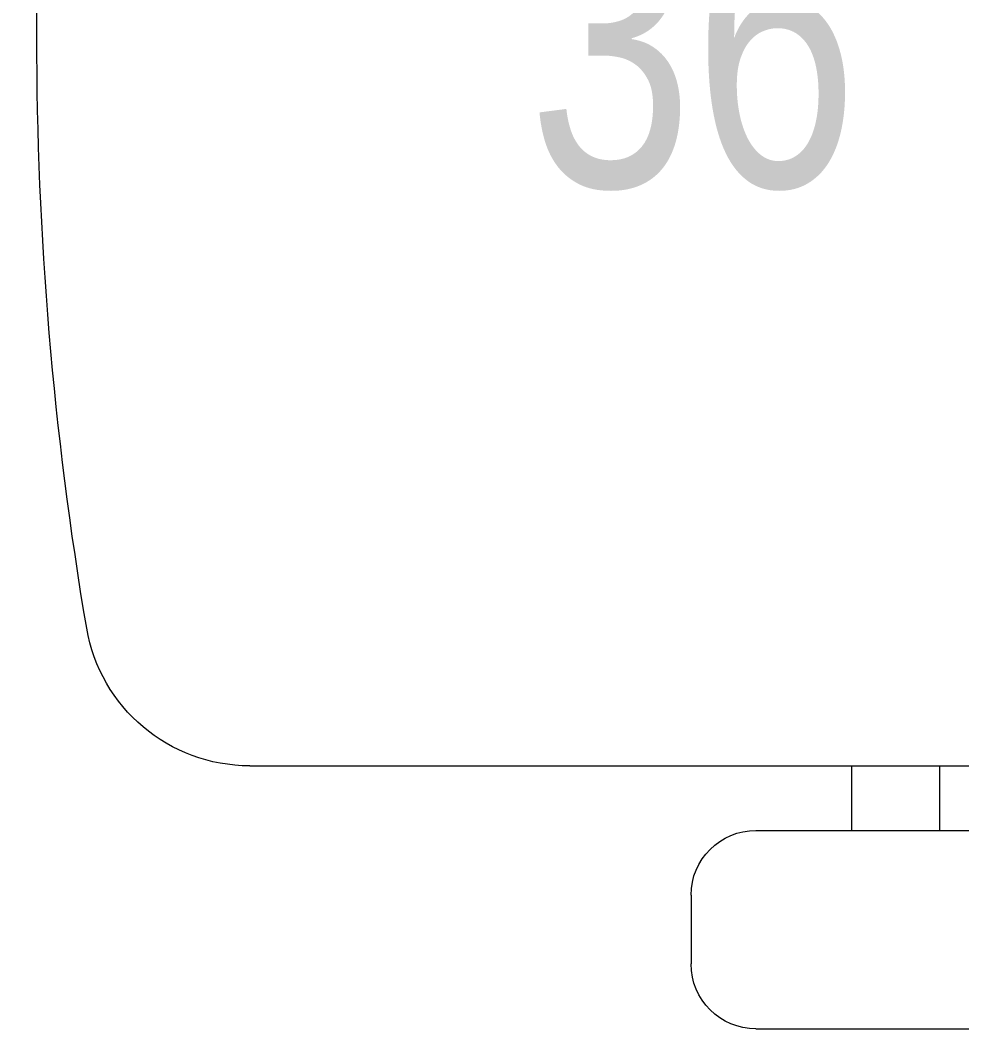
# Model space of a CAD drawing. Extents: x -178977 to 231842, y -29287 to 19916.
# Drawn here: x 37765.6 to 38050.3, y -11607.6 to -11302.6 of the extents above; entities that cross this region are included whole.
import ezdxf

# ---------------------------------------------------------------- set-up
doc = ezdxf.new("R2010")
doc.units = 0
doc.header["$LTSCALE"] = 0.25
doc.linetypes.add('DASHDOT', pattern=[25.4, 12.7, -6.35, 0, -6.35])
for name, color, linetype, lineweight in [('01-First Floor-FUR$0$72_EGR_EQP_TAG', 142, 'Continuous', 5), ('01-First Floor-FUR$0$LOADING', 253, 'Continuous', 5), ('01-First Floor-FUR$0$NEW Wall', 166, 'Continuous', 5), ('E-LITE-CLNG-CNDT', 6, 'DASHDOT', 35)]:
    doc.layers.add(name, color=color, linetype=linetype, lineweight=lineweight)
doc.styles.add('01-First Floor-FUR$0$X3G_ENTITY_257CFD', font='swisscl.ttf', dxfattribs={"height": 200})

# ---------------------------------------------------------------- blocks, each defined once
blk = doc.blocks.new('*X285')
at = {"color": 0}
for p, q in [((5, 3), (5, 3)), ((5, 3), (5, 3)), ((5, 3), (5, 3)), ((5, 3), (5, 3)), ((5, 3), (5, 3)), ((5, 3), (5, 3)), ((5, 3), (5, 3)), ((5, 3), (5, 3)), ((5, 3), (5, 3)), ((5, 3), (5, 3)), ((5, 3), (5, 3)), ((5, 3), (5, 3)), ((5, 3), (5, 3)), ((5, 3), (5, 3)), ((5, 3), (5, 3)), ((5, 3), (5, 3)), ((5, 3), (5, 3)), ((5, 3), (5, 3)), ((5, 3), (5, 3)), ((5, 3), (5, 3)), ((5, 3), (5, 3)), ((5, 3), (5, 3)), ((5, 3), (5, 3)), ((5, 3), (5, 3)), ((5, 3), (5, 3)), ((5, 3), (5, 3)), ((5, 3), (5, 3)), ((5, 3), (5, 3)), ((5, 3), (5, 3)), ((5, 3), (5, 3)), ((5, 3), (5, 3)), ((5, 3), (5, 3)), ((5, 3), (5, 3)), ((5, 3), (5, 3)), ((5, 3), (5, 3)), ((5, 3), (5, 3)), ((5, 3), (5, 3)), ((5, 3), (5, 3)), ((5, 3), (5, 3)), ((5, 3), (5, 3)), ((5, 3), (5, 3)), ((5, 3), (5, 3)), ((5, 3), (5, 3)), ((5, 3), (5, 3)), ((5, 3), (5, 3)), ((5, 3), (5, 3)), ((5, 3), (5, 3)), ((5, 3), (5, 3)), ((5, 3), (5, 3)), ((5, 3), (5, 3)), ((5, 3), (5, 3)), ((5, 3), (5, 3)), ((5, 3), (5, 3)), ((5, 3), (5, 3)), ((5, 3), (5, 3)), ((5, 3), (5, 3)), ((5, 3), (5, 3)), ((5, 3), (5, 3)), ((5, 3), (5, 3)), ((5, 3), (5, 3)), ((5, 3), (5, 3)), ((5, 3), (5, 3)), ((5, 3), (5, 3)), ((5, 3), (5, 3)), ((5, 3), (5, 3)), ((5, 3), (5, 3)), ((6, 3), (5, 3)), ((5, 3), (5, 3)), ((6, 3), (5, 3)), ((5, 3), (5, 3)), ((6, 3), (5, 3)), ((5, 3), (5, 3)), ((6, 3), (5, 3)), ((5, 3), (5, 3)), ((5, 3), (5, 3)), ((5, 3), (5, 3)), ((5, 3), (5, 3)), ((5, 3), (5, 3)), ((5, 3), (5, 3)), ((5, 3), (5, 3)), ((5, 3), (5, 3)), ((5, 3), (5, 3)), ((5, 3), (5, 3)), ((5, 3), (5, 3)), ((5, 3), (5, 3)), ((5, 3), (5, 3)), ((5, 3), (5, 3)), ((5, 3), (5, 3)), ((5, 3), (5, 3)), ((5, 3), (5, 3)), ((5, 3), (5, 3)), ((5, 3), (5, 3)), ((5, 3), (5, 3)), ((5, 3), (5, 3)), ((5, 3), (5, 3)), ((5, 3), (5, 3)), ((6, 3), (6, 3)), ((6, 3), (6, 3)), ((6, 3), (6, 3)), ((6, 3), (6, 3)), ((6, 3), (6, 3)), ((6, 3), (6, 3)), ((6, 3), (6, 3)), ((6, 3), (6, 3)), ((6, 3), (6, 3)), ((6, 3), (6, 3)), ((6, 3), (6, 3)), ((6, 3), (6, 3)), ((6, 3), (6, 3)), ((6, 3), (6, 3)), ((6, 3), (6, 3)), ((6, 3), (6, 3)), ((6, 3), (6, 3)), ((6, 3), (6, 3)), ((6, 3), (6, 3)), ((6, 3), (6, 3)), ((6, 3), (6, 3)), ((6, 3), (6, 3)), ((6, 3), (6, 3)), ((6, 3), (6, 3)), ((6, 3), (6, 3)), ((6, 3), (6, 3)), ((6, 3), (6, 3)), ((6, 3), (6, 3)), ((6, 3), (6, 3)), ((6, 3), (6, 3)), ((6, 3), (6, 3)), ((6, 3), (6, 3)), ((6, 3), (6, 3)), ((6, 3), (6, 3)), ((6, 3), (6, 3)), ((6, 3), (6, 3)), ((6, 3), (6, 3)), ((6, 3), (6, 3)), ((6, 3), (6, 3)), ((6, 3), (6, 3)), ((6, 3), (6, 3)), ((6, 3), (6, 3)), ((6, 3), (6, 3)), ((6, 3), (6, 3)), ((6, 3), (6, 3)), ((6, 3), (6, 3)), ((6, 3), (6, 3)), ((6, 3), (6, 3)), ((6, 3), (6, 3)), ((6, 3), (6, 3)), ((6, 3), (6, 3)), ((6, 3), (6, 3)), ((6, 3), (6, 3)), ((6, 3), (6, 3)), ((6, 3), (6, 3)), ((6, 3), (6, 3)), ((6, 3), (6, 3)), ((6, 3), (6, 3)), ((6, 3), (6, 3)), ((6, 3), (6, 3)), ((6, 3), (6, 3)), ((6, 3), (6, 3)), ((6, 3), (6, 3)), ((6, 3), (6, 3)), ((6, 3), (6, 3)), ((6, 3), (6, 3)), ((6, 3), (6, 3)), ((6, 3), (6, 3)), ((6, 3), (6, 3)), ((6, 3), (6, 3)), ((6, 3), (6, 3)), ((6, 3), (6, 3)), ((6, 3), (6, 3)), ((6, 3), (6, 3)), ((6, 3), (6, 3)), ((6, 3), (6, 3)), ((6, 3), (6, 3)), ((6, 3), (6, 3)), ((6, 3), (6, 3)), ((6, 3), (6, 3)), ((6, 3), (6, 3)), ((6, 3), (6, 3)), ((6, 3), (6, 3)), ((6, 3), (6, 3)), ((6, 3), (6, 3)), ((6, 3), (6, 3)), ((6, 3), (6, 3)), ((6, 3), (6, 3)), ((6, 3), (6, 3)), ((6, 3), (6, 3)), ((6, 3), (6, 3)), ((6, 3), (6, 3)), ((6, 3), (6, 3)), ((6, 3), (6, 3)), ((6, 3), (6, 3)), ((6, 3), (6, 3)), ((6, 3), (6, 3)), ((6, 3), (6, 3)), ((6, 3), (6, 3)), ((6, 3), (6, 3)), ((6, 3), (6, 3)), ((6, 3), (6, 3)), ((6, 3), (6, 3)), ((6, 3), (6, 3)), ((6, 3), (6, 3)), ((6, 3), (6, 3)), ((6, 3), (6, 3)), ((6, 3), (6, 3)), ((6, 3), (6, 3)), ((6, 3), (6, 3)), ((6, 3), (6, 3)), ((6, 3), (6, 3)), ((6, 3), (6, 3)), ((6, 3), (6, 3)), ((6, 3), (6, 3)), ((6, 3), (6, 3)), ((6, 3), (6, 3)), ((6, 3), (6, 3)), ((6, 3), (6, 3)), ((6, 3), (6, 3)), ((6, 3), (6, 3)), ((6, 3), (6, 3)), ((6, 3), (6, 3)), ((6, 3), (6, 3)), ((6, 3), (6, 3)), ((6, 3), (6, 3)), ((6, 3), (6, 3)), ((6, 3), (6, 3)), ((6, 3), (6, 3)), ((6, 3), (6, 3)), ((6, 3), (6, 3)), ((6, 3), (6, 3)), ((6, 3), (6, 3)), ((6, 3), (6, 3)), ((6, 3), (6, 3)), ((6, 3), (6, 3)), ((6, 3), (6, 3)), ((6, 3), (6, 3)), ((6, 3), (6, 3)), ((6, 3), (6, 3)), ((6, 3), (6, 3)), ((6, 3), (6, 3)), ((6, 3), (6, 3)), ((6, 3), (6, 3)), ((6, 3), (6, 3)), ((6, 3), (6, 3)), ((6, 3), (6, 3)), ((6, 3), (6, 3)), ((6, 3), (6, 3)), ((6, 3), (6, 3)), ((6, 3), (6, 3)), ((6, 3), (6, 3)), ((6, 3), (6, 3)), ((6, 3), (6, 3)), ((6, 3), (6, 3)), ((6, 3), (6, 3)), ((6, 3), (6, 3)), ((6, 3), (6, 3)), ((6, 3), (6, 3)), ((6, 3), (6, 3)), ((6, 3), (6, 3)), ((6, 3), (6, 3)), ((6, 3), (6, 3)), ((6, 3), (6, 3)), ((6, 3), (6, 3)), ((6, 3), (6, 3)), ((6, 3), (6, 3)), ((6, 3), (6, 3)), ((6, 3), (6, 3)), ((6, 3), (6, 3)), ((6, 3), (6, 3)), ((6, 3), (6, 3)), ((6, 3), (6, 3)), ((6, 3), (6, 3)), ((6, 3), (6, 3)), ((6, 3), (6, 3)), ((6, 3), (6, 3)), ((6, 3), (6, 3)), ((6, 3), (6, 3)), ((6, 3), (6, 3)), ((6, 3), (6, 3)), ((6, 3), (6, 3)), ((6, 3), (6, 3)), ((6, 3), (6, 3)), ((6, 3), (6, 3)), ((6, 3), (6, 3)), ((6, 3), (6, 3)), ((6, 3), (6, 3)), ((6, 3), (6, 3)), ((6, 3), (6, 3)), ((6, 3), (6, 3)), ((6, 3), (6, 3)), ((6, 3), (6, 3)), ((6, 3), (6, 3)), ((6, 3), (6, 3)), ((6, 3), (6, 3)), ((6, 3), (6, 3)), ((6, 3), (6, 3)), ((6, 3), (6, 3)), ((6, 3), (6, 3)), ((6, 3), (6, 3)), ((6, 3), (6, 3)), ((6, 3), (6, 3)), ((6, 3), (6, 3)), ((6, 3), (5, 3)), ((6, 3), (5, 3)), ((6, 3), (5, 3)), ((6, 3), (5, 3)), ((6, 3), (5, 3)), ((6, 3), (6, 3)), ((6, 3), (6, 3)), ((6, 3), (6, 3)), ((6, 3), (6, 3)), ((6, 3), (6, 3)), ((6, 3), (6, 3)), ((6, 3), (6, 3)), ((6, 3), (6, 3)), ((6, 3), (6, 3)), ((6, 3), (6, 3)), ((6, 3), (6, 3)), ((6, 3), (6, 3)), ((6, 3), (6, 3)), ((6, 3), (6, 3)), ((6, 3), (6, 3)), ((6, 3), (6, 3)), ((6, 3), (6, 3)), ((6, 3), (6, 3)), ((6, 3), (6, 3)), ((6, 3), (6, 3)), ((6, 3), (6, 3)), ((6, 3), (6, 3)), ((6, 3), (6, 3)), ((6, 3), (6, 3)), ((6, 3), (6, 3)), ((6, 3), (6, 3)), ((6, 3), (6, 3)), ((6, 3), (6, 3)), ((6, 3), (6, 3)), ((6, 3), (6, 3)), ((6, 3), (6, 3)), ((6, 3), (6, 3)), ((6, 3), (6, 3)), ((6, 3), (6, 3)), ((6, 3), (6, 3)), ((6, 3), (6, 3)), ((6, 3), (6, 3)), ((6, 3), (6, 3)), ((6, 3), (6, 3)), ((6, 3), (6, 3)), ((6, 3), (6, 3)), ((6, 3), (6, 3)), ((6, 3), (6, 3)), ((6, 3), (6, 3)), ((6, 3), (6, 3)), ((6, 3), (6, 3)), ((6, 3), (6, 3)), ((6, 3), (6, 3)), ((6, 3), (6, 3)), ((6, 3), (6, 3)), ((6, 3), (6, 3)), ((6, 3), (6, 3)), ((6, 3), (6, 3)), ((6, 3), (6, 3)), ((6, 3), (6, 3)), ((6, 3), (6, 3)), ((6, 3), (6, 3)), ((6, 3), (6, 3)), ((6, 3), (6, 3)), ((6, 3), (6, 3)), ((6, 3), (6, 3)), ((6, 3), (6, 3)), ((6, 3), (6, 3)), ((6, 3), (6, 3)), ((6, 3), (6, 3)), ((6, 3), (6, 3)), ((6, 3), (6, 3)), ((6, 3), (6, 3)), ((6, 3), (6, 3)), ((6, 3), (6, 3)), ((6, 3), (6, 3)), ((6, 3), (6, 3)), ((6, 3), (6, 3)), ((6, 3), (6, 3)), ((6, 3), (6, 3)), ((6, 3), (6, 3)), ((6, 3), (6, 3)), ((6, 3), (6, 3)), ((6, 3), (6, 3)), ((6, 3), (6, 3)), ((6, 3), (6, 3)), ((6, 3), (6, 3)), ((6, 3), (6, 3)), ((6, 3), (6, 3)), ((6, 3), (6, 3)), ((6, 3), (6, 3)), ((6, 3), (6, 3)), ((6, 3), (6, 3)), ((6, 3), (6, 3)), ((6, 3), (6, 3)), ((6, 3), (6, 3)), ((6, 3), (6, 3)), ((6, 3), (6, 3)), ((6, 3), (6, 3)), ((6, 3), (6, 3)), ((6, 3), (6, 3)), ((6, 3), (6, 3)), ((6, 3), (6, 3)), ((6, 3), (6, 3)), ((6, 3), (6, 3)), ((6, 3), (6, 3)), ((6, 3), (6, 3)), ((6, 3), (6, 3)), ((6, 3), (6, 3)), ((6, 3), (6, 3)), ((6, 3), (6, 3)), ((6, 3), (6, 3)), ((6, 3), (6, 3)), ((6, 3), (6, 3)), ((6, 3), (6, 3)), ((6, 3), (6, 3)), ((6, 3), (6, 3)), ((6, 3), (6, 3)), ((6, 3), (6, 3)), ((6, 3), (6, 3)), ((6, 3), (6, 3)), ((6, 3), (6, 3)), ((6, 3), (6, 3)), ((6, 3), (6, 3)), ((6, 3), (6, 3)), ((6, 3), (6, 3)), ((6, 3), (6, 3)), ((6, 3), (6, 3)), ((6, 3), (6, 3)), ((6, 3), (6, 3)), ((6, 3), (6, 3)), ((6, 3), (6, 3)), ((6, 3), (6, 3)), ((6, 3), (6, 3)), ((6, 3), (6, 3)), ((6, 3), (6, 3)), ((6, 3), (6, 3)), ((6, 3), (6, 3)), ((6, 3), (6, 3)), ((6, 3), (6, 3)), ((6, 3), (6, 3)), ((6, 3), (6, 3)), ((6, 3), (6, 3)), ((6, 3), (6, 3)), ((6, 3), (6, 3)), ((6, 3), (6, 3)), ((6, 3), (6, 3)), ((6, 3), (6, 3)), ((6, 3), (6, 3)), ((6, 3), (6, 3)), ((6, 3), (6, 3)), ((6, 3), (6, 3)), ((6, 3), (6, 3)), ((6, 3), (6, 3)), ((6, 3), (6, 3)), ((6, 3), (6, 3)), ((6, 3), (6, 3)), ((6, 3), (6, 3)), ((6, 3), (6, 3)), ((6, 3), (6, 3)), ((6, 3), (6, 3)), ((6, 3), (6, 3)), ((6, 3), (6, 3)), ((6, 3), (6, 3)), ((6, 3), (6, 3)), ((6, 3), (6, 3)), ((6, 3), (6, 3)), ((6, 3), (6, 3)), ((6, 3), (6, 3)), ((6, 3), (6, 3)), ((6, 3), (6, 3)), ((6, 3), (6, 3)), ((6, 3), (6, 3)), ((6, 3), (6, 3)), ((6, 3), (6, 3)), ((6, 3), (6, 3)), ((6, 3), (6, 3)), ((6, 3), (6, 3)), ((6, 3), (6, 3)), ((6, 3), (6, 3)), ((6, 3), (6, 3)), ((6, 3), (6, 3)), ((6, 3), (6, 3)), ((6, 3), (6, 3)), ((6, 3), (6, 3)), ((6, 3), (6, 3)), ((6, 3), (6, 3)), ((6, 3), (6, 3)), ((6, 3), (6, 3)), ((6, 3), (6, 3)), ((6, 3), (6, 3)), ((6, 3), (6, 3)), ((6, 3), (6, 3)), ((6, 3), (6, 3)), ((6, 3), (6, 3)), ((6, 3), (6, 3)), ((6, 3), (6, 3)), ((6, 3), (6, 3)), ((6, 3), (6, 3)), ((6, 3), (6, 3)), ((6, 3), (6, 3)), ((6, 3), (6, 3)), ((6, 3), (6, 3)), ((6, 3), (6, 3)), ((6, 3), (6, 3)), ((6, 3), (6, 3)), ((6, 3), (6, 3)), ((6, 3), (6, 3)), ((6, 3), (6, 3)), ((6, 3), (6, 3)), ((6, 3), (6, 3)), ((6, 3), (6, 3)), ((6, 3), (6, 3)), ((6, 3), (6, 3)), ((6, 3), (6, 3)), ((6, 3), (6, 3)), ((6, 3), (6, 3)), ((6, 3), (6, 3)), ((6, 3), (6, 3)), ((6, 3), (6, 3)), ((6, 3), (6, 3)), ((6, 3), (6, 3)), ((6, 3), (6, 3)), ((6, 3), (6, 3)), ((6, 3), (6, 3)), ((6, 3), (6, 3)), ((6, 3), (6, 3)), ((6, 3), (6, 3)), ((6, 3), (6, 3)), ((6, 3), (6, 3)), ((6, 3), (6, 3)), ((6, 3), (6, 3)), ((6, 3), (6, 3)), ((6, 3), (6, 3)), ((6, 3), (6, 3)), ((6, 3), (6, 3)), ((6, 3), (6, 3)), ((6, 3), (6, 3)), ((6, 3), (6, 3)), ((6, 3), (6, 3)), ((6, 3), (6, 3)), ((6, 3), (6, 3)), ((6, 3), (6, 3)), ((6, 3), (6, 3)), ((6, 3), (6, 3)), ((6, 3), (6, 3)), ((6, 3), (6, 3)), ((6, 3), (6, 3)), ((6, 3), (6, 3)), ((6, 3), (6, 3)), ((6, 3), (6, 3)), ((6, 3), (6, 3)), ((6, 3), (6, 3)), ((6, 3), (6, 3)), ((6, 3), (6, 3)), ((6, 3), (6, 3)), ((6, 3), (6, 3)), ((6, 3), (6, 3)), ((6, 3), (6, 3)), ((6, 3), (6, 3)), ((6, 3), (6, 3)), ((6, 3), (6, 3)), ((6, 3), (6, 3)), ((6, 3), (6, 3)), ((6, 3), (6, 3)), ((6, 3), (6, 3)), ((6, 3), (6, 3)), ((6, 3), (6, 3)), ((6, 3), (6, 3)), ((6, 3), (6, 3)), ((6, 3), (6, 3)), ((6, 3), (6, 3)), ((6, 3), (6, 3)), ((6, 3), (6, 3)), ((6, 3), (6, 3)), ((6, 3), (6, 3)), ((6, 3), (6, 3)), ((6, 3), (6, 3)), ((6, 3), (6, 3)), ((6, 3), (6, 3)), ((6, 3), (6, 3)), ((6, 3), (6, 3)), ((6, 3), (6, 3)), ((6, 3), (6, 3)), ((6, 3), (6, 3)), ((6, 3), (6, 3)), ((6, 3), (6, 3)), ((6, 3), (6, 3)), ((6, 3), (6, 3)), ((6, 3), (6, 3)), ((6, 3), (6, 3)), ((6, 3), (6, 3)), ((6, 3), (6, 3)), ((6, 3), (6, 3)), ((6, 3), (6, 3)), ((6, 3), (6, 3)), ((6, 3), (6, 3)), ((6, 3), (6, 3)), ((6, 3), (6, 3)), ((6, 3), (6, 3)), ((6, 3), (6, 3)), ((6, 3), (6, 3)), ((6, 3), (6, 3)), ((6, 3), (6, 3)), ((6, 3), (6, 3)), ((6, 3), (6, 3)), ((6, 3), (6, 3)), ((6, 3), (6, 3)), ((6, 3), (6, 3)), ((6, 3), (6, 3)), ((6, 3), (6, 3)), ((6, 3), (6, 3)), ((6, 3), (6, 3)), ((6, 3), (6, 3)), ((6, 3), (6, 3)), ((6, 3), (6, 3)), ((6, 3), (6, 3)), ((6, 3), (6, 3)), ((6, 3), (6, 3)), ((6, 3), (6, 3)), ((6, 3), (6, 3)), ((6, 3), (6, 3))]:
    blk.add_line(p, q, dxfattribs=at)
blk = doc.blocks.new('*X286')
at = {"color": 0}
for p, q in [((13, 1), (13, 1)), ((13, 1), (13, 1)), ((13, 1), (13, 1)), ((13, 1), (13, 1)), ((13, 1), (13, 1)), ((13, 1), (13, 1)), ((13, 1), (13, 1)), ((13, 1), (13, 1)), ((13, 1), (13, 1)), ((13, 1), (13, 1)), ((13, 1), (13, 1)), ((13, 1), (13, 1)), ((13, 1), (13, 1)), ((13, 1), (13, 1)), ((13, 1), (13, 1)), ((13, 1), (14, 1)), ((13, 1), (14, 1)), ((13, 1), (14, 1)), ((13, 1), (13, 1)), ((13, 1), (13, 1)), ((13, 1), (13, 1)), ((13, 1), (13, 1)), ((13, 1), (13, 1)), ((13, 1), (13, 1)), ((13, 1), (13, 1)), ((13, 1), (13, 1)), ((13, 1), (13, 1)), ((13, 1), (13, 1)), ((13, 1), (13, 1)), ((13, 1), (13, 1)), ((13, 1), (13, 1)), ((13, 1), (13, 1)), ((13, 1), (13, 1)), ((13, 1), (13, 1)), ((13, 1), (13, 1)), ((13, 1), (13, 1)), ((13, 1), (13, 1)), ((13, 1), (13, 1)), ((13, 1), (13, 1)), ((13, 1), (13, 1)), ((13, 1), (13, 1)), ((13, 1), (13, 1)), ((13, 1), (13, 1)), ((13, 1), (13, 1)), ((13, 1), (13, 1)), ((13, 1), (13, 1)), ((13, 1), (13, 1)), ((13, 1), (13, 1)), ((13, 1), (13, 1)), ((13, 1), (13, 1)), ((13, 1), (13, 1)), ((13, 1), (13, 1)), ((13, 1), (13, 1)), ((13, 1), (13, 1)), ((13, 1), (13, 1)), ((13, 1), (13, 1)), ((13, 1), (13, 1)), ((13, 1), (13, 1)), ((13, 1), (13, 1)), ((13, 1), (13, 1)), ((13, 1), (13, 1)), ((13, 1), (13, 1)), ((13, 1), (13, 1)), ((13, 1), (13, 1)), ((13, 1), (13, 1)), ((13, 1), (13, 1)), ((13, 1), (13, 1)), ((13, 1), (13, 1)), ((13, 1), (13, 1)), ((13, 1), (13, 1)), ((13, 1), (13, 1)), ((13, 1), (13, 1)), ((13, 1), (13, 1)), ((13, 1), (13, 1)), ((13, 1), (13, 1)), ((13, 1), (13, 1)), ((13, 1), (13, 1)), ((13, 1), (13, 1)), ((13, 1), (13, 1)), ((13, 1), (13, 1)), ((13, 1), (13, 1)), ((13, 1), (13, 1)), ((13, 1), (13, 1)), ((13, 1), (13, 1)), ((13, 1), (13, 1)), ((13, 1), (13, 1)), ((13, 1), (13, 1)), ((13, 1), (13, 1)), ((13, 1), (13, 1)), ((13, 1), (13, 1)), ((13, 1), (13, 1)), ((13, 1), (13, 1)), ((13, 1), (13, 1)), ((13, 1), (13, 1)), ((13, 1), (13, 1)), ((13, 1), (13, 1)), ((13, 1), (13, 1)), ((13, 1), (13, 1)), ((13, 1), (13, 1)), ((13, 1), (13, 1)), ((13, 1), (13, 1)), ((13, 1), (13, 1)), ((13, 1), (13, 1)), ((13, 1), (13, 1)), ((13, 1), (13, 1)), ((13, 1), (13, 1)), ((13, 1), (13, 1)), ((13, 1), (13, 1)), ((13, 1), (13, 1)), ((13, 1), (13, 1)), ((13, 1), (13, 1)), ((13, 1), (13, 1)), ((13, 1), (13, 1)), ((13, 1), (13, 1)), ((13, 1), (13, 1)), ((13, 1), (13, 1)), ((13, 1), (13, 1)), ((13, 1), (13, 1)), ((13, 1), (13, 1)), ((13, 1), (13, 1)), ((13, 1), (13, 1)), ((13, 1), (13, 1)), ((13, 1), (13, 1)), ((13, 1), (14, 1)), ((13, 0), (13, 0)), ((13, 0), (13, 0)), ((13, 0), (13, 0)), ((13, 0), (13, 0)), ((13, 0), (13, 0)), ((13, 0), (13, 0)), ((13, 0), (13, 0)), ((13, 0), (13, 0)), ((13, 0), (13, 0)), ((13, 0), (13, 0)), ((13, 0), (13, 0)), ((13, 0), (13, 0)), ((13, 0), (13, 0)), ((13, 0), (13, 0)), ((13, 0), (13, 0)), ((13, 0), (13, 0)), ((13, 0), (13, 0)), ((13, 0), (13, 0)), ((13, 0), (13, 0)), ((13, 0), (13, 0)), ((13, 0), (13, 0)), ((13, 0), (13, 0)), ((13, 0), (13, 0)), ((13, 0), (13, 0)), ((13, 0), (13, 0)), ((13, 0), (13, 0)), ((13, 0), (13, 0)), ((13, 0), (13, 0)), ((13, 0), (13, 0)), ((13, 0), (13, 0)), ((13, 0), (13, 0)), ((13, 0), (13, 0)), ((13, 0), (13, 0)), ((13, 0), (13, 0)), ((13, 0), (13, 0)), ((13, 0), (13, 0)), ((13, 0), (13, 0)), ((13, 0), (13, 0)), ((13, 0), (13, 0)), ((13, 0), (13, 0)), ((13, 0), (13, 0)), ((13, 0), (13, 0)), ((13, 0), (13, 0)), ((13, 0), (13, 0)), ((13, 0), (13, 0)), ((13, 0), (13, 0)), ((13, 0), (13, 0)), ((13, 0), (13, 0)), ((13, 0), (14, 0)), ((13, 0), (14, 0)), ((13, 0), (13, 0)), ((13, 0), (14, 0)), ((14, 1), (14, 1)), ((14, 1), (14, 1)), ((14, 1), (14, 1)), ((14, 1), (14, 1)), ((14, 1), (14, 1)), ((14, 1), (14, 1)), ((14, 1), (14, 1)), ((14, 1), (14, 1)), ((14, 1), (14, 1)), ((14, 1), (14, 1)), ((14, 1), (14, 1)), ((14, 1), (14, 1)), ((14, 1), (14, 1)), ((14, 1), (14, 1)), ((14, 1), (14, 1)), ((14, 1), (14, 1)), ((14, 1), (14, 1)), ((14, 1), (14, 1)), ((14, 1), (14, 1)), ((14, 1), (14, 1)), ((14, 1), (14, 1)), ((14, 1), (14, 1)), ((14, 1), (14, 1)), ((14, 1), (14, 1)), ((14, 1), (14, 1)), ((14, 1), (14, 1)), ((14, 1), (14, 1)), ((14, 1), (14, 1)), ((14, 1), (14, 1)), ((14, 1), (14, 1)), ((14, 1), (14, 1)), ((14, 1), (14, 1)), ((14, 1), (14, 1)), ((14, 1), (14, 1)), ((14, 1), (14, 1)), ((14, 1), (14, 1)), ((14, 1), (14, 1)), ((14, 1), (14, 1)), ((14, 1), (14, 1)), ((14, 1), (14, 1)), ((14, 1), (14, 1)), ((14, 1), (14, 1)), ((14, 1), (14, 1)), ((14, 1), (14, 1)), ((14, 1), (14, 1)), ((14, 1), (14, 1)), ((14, 1), (14, 1)), ((14, 1), (14, 1)), ((14, 1), (14, 1)), ((14, 1), (14, 1)), ((14, 1), (14, 1)), ((14, 1), (14, 1)), ((14, 1), (14, 1)), ((14, 1), (14, 1)), ((14, 1), (14, 1)), ((14, 1), (14, 1)), ((14, 1), (14, 1)), ((14, 1), (14, 1)), ((14, 1), (14, 1)), ((14, 1), (14, 1)), ((14, 1), (14, 1)), ((14, 1), (14, 1)), ((14, 1), (14, 1)), ((14, 1), (14, 1)), ((14, 1), (14, 1)), ((14, 1), (14, 1)), ((14, 1), (14, 1)), ((14, 1), (14, 1)), ((14, 1), (14, 1)), ((14, 1), (14, 1)), ((14, 1), (14, 1)), ((14, 1), (14, 1)), ((14, 1), (14, 1)), ((14, 1), (14, 1)), ((14, 1), (14, 1)), ((14, 1), (14, 1)), ((14, 1), (14, 1)), ((14, 1), (14, 1)), ((14, 1), (14, 1)), ((14, 1), (14, 1)), ((14, 1), (14, 1)), ((14, 1), (14, 1)), ((14, 1), (14, 1)), ((14, 1), (14, 1)), ((14, 1), (14, 1)), ((14, 1), (14, 1)), ((14, 1), (14, 1)), ((14, 1), (14, 1)), ((14, 1), (14, 1)), ((14, 1), (14, 1)), ((14, 1), (14, 1)), ((14, 1), (14, 1)), ((14, 1), (14, 1)), ((14, 1), (14, 1)), ((14, 0), (14, 0)), ((14, 0), (14, 0)), ((14, 0), (14, 0)), ((14, 0), (14, 0)), ((14, 0), (14, 0)), ((14, 0), (14, 0)), ((14, 0), (14, 0)), ((14, 0), (14, 0)), ((14, 0), (14, 0)), ((14, 0), (14, 0)), ((14, 0), (14, 0)), ((14, 0), (14, 0)), ((14, 0), (14, 0)), ((14, 0), (14, 0)), ((14, 0), (14, 0)), ((14, 0), (14, 0)), ((14, 0), (14, 0)), ((14, 0), (14, 0)), ((14, 0), (14, 0)), ((14, 0), (14, 0)), ((14, 0), (14, 0)), ((14, 0), (14, 0)), ((14, 0), (14, 0)), ((14, 0), (14, 0)), ((14, 0), (14, 0)), ((14, 0), (14, 0)), ((14, 0), (14, 0)), ((14, 0), (14, 0)), ((14, 0), (14, 0)), ((14, 0), (14, 0)), ((14, 0), (14, 0)), ((14, 0), (14, 0)), ((14, 0), (14, 0)), ((14, 0), (14, 0)), ((14, 0), (14, 0)), ((14, 0), (14, 0)), ((14, 0), (14, 0)), ((14, 0), (14, 0)), ((14, 0), (14, 0)), ((14, 0), (14, 0)), ((14, 0), (14, 0)), ((14, 0), (14, 0)), ((14, 0), (14, 0)), ((14, 0), (14, 0)), ((14, 0), (14, 0)), ((14, 0), (14, 0)), ((14, 0), (14, 0)), ((14, 0), (14, 0)), ((13, 0), (13, 0)), ((13, 0), (14, 0)), ((13, 0), (13, 0)), ((13, 0), (14, 0)), ((13, 0), (13, 0)), ((13, 0), (14, 0)), ((13, 0), (13, 0)), ((13, 0), (13, 0)), ((13, 0), (13, 0)), ((13, 0), (13, 0)), ((13, 0), (14, 0)), ((13, 0), (13, 0)), ((13, 0), (14, 0)), ((13, 0), (13, 0)), ((13, 0), (14, 0)), ((13, 0), (13, 0)), ((13, 0), (14, 0)), ((13, 0), (13, 0)), ((13, 0), (14, 0)), ((13, 0), (13, 0)), ((13, 0), (14, 0)), ((13, 0), (13, 0)), ((13, 0), (14, 0)), ((13, 0), (13, 0)), ((13, 0), (13, 0)), ((13, 0), (13, 0)), ((13, 0), (14, 0)), ((13, 0), (13, 0)), ((13, 0), (14, 0)), ((13, 0), (13, 0)), ((13, 0), (14, 0)), ((13, 0), (13, 0)), ((13, 0), (14, 0)), ((13, 0), (13, 0)), ((13, 0), (13, 0)), ((13, 0), (13, 0)), ((13, 0), (13, 0)), ((13, 0), (13, 0)), ((13, 0), (13, 0)), ((13, 0), (13, 0)), ((13, 0), (13, 0)), ((13, 0), (13, 0)), ((13, 0), (13, 0)), ((13, 0), (13, 0)), ((13, 0), (13, 0)), ((13, 0), (13, 0)), ((13, 0), (13, 0)), ((13, 0), (13, 0)), ((13, 0), (13, 0)), ((13, 0), (13, 0)), ((13, 0), (13, 0)), ((13, 0), (13, 0)), ((13, 0), (13, 0)), ((13, 0), (13, 0)), ((13, 0), (13, 0)), ((13, 0), (13, 0)), ((13, 0), (13, 0)), ((13, 0), (13, 0)), ((13, 0), (13, 0)), ((13, 0), (13, 0)), ((13, 0), (13, 0)), ((13, 0), (13, 0)), ((13, 0), (13, 0)), ((13, 0), (13, 0)), ((13, -1), (13, -1)), ((13, -1), (13, -1)), ((13, -1), (13, -1)), ((13, -1), (13, -1)), ((13, -1), (13, -1)), ((13, -1), (14, -1)), ((13, -1), (13, -1)), ((14, 0), (14, 0)), ((14, 0), (14, 0)), ((14, 0), (14, 0)), ((14, 0), (14, 0)), ((14, 0), (14, 0)), ((14, 0), (14, 0)), ((14, 0), (14, 0)), ((14, 0), (14, 0)), ((14, 0), (14, 0)), ((14, 0), (14, 0)), ((14, 0), (14, 0)), ((14, 0), (14, 0)), ((14, 0), (14, 0)), ((14, 0), (14, 0)), ((14, 0), (14, 0)), ((13, 0), (14, 0)), ((14, 0), (14, 0)), ((14, 0), (14, 0)), ((14, 0), (14, 0)), ((14, 0), (14, 0)), ((14, 0), (14, 0)), ((14, 0), (14, 0)), ((14, 0), (14, 0)), ((14, 0), (14, 0)), ((14, 0), (14, 0)), ((14, 0), (14, 0)), ((14, 0), (14, 0)), ((14, 0), (14, 0)), ((14, 0), (14, 0)), ((14, 0), (14, 0)), ((14, 0), (14, 0)), ((14, 0), (14, 0)), ((14, 0), (14, 0)), ((14, 0), (14, 0)), ((14, 0), (14, 0)), ((14, 0), (14, 0)), ((14, 0), (14, 0)), ((14, 0), (14, 0)), ((14, 0), (14, 0)), ((14, 0), (14, 0)), ((14, 0), (14, 0)), ((14, 0), (14, 0)), ((14, 0), (14, 0)), ((14, 0), (14, 0)), ((14, 0), (14, 0)), ((14, 0), (14, 0)), ((14, 0), (14, 0)), ((14, 0), (14, 0)), ((14, 0), (14, 0)), ((14, 0), (14, 0)), ((14, -1), (14, -1)), ((14, -1), (14, -1)), ((14, -1), (14, -1)), ((14, -1), (14, -1)), ((14, -1), (14, -1))]:
    blk.add_line(p, q, dxfattribs=at)
blk = doc.blocks.new('01-First Floor-FUR$0$GF21018-P')
at = {"color": 0}
for p, q in [((0.22049, 0.47563), (0.22049, 0.0675)), ((0.25963, 0.34221), (0.2804, 0.34221)), ((0.24001, 0.32259), (0.24001, 0.14)), ((0.30001, 0.32259), (0.30001, 0.14)), ((0.22049, 0.29372), (0.24001, 0.29372)), ((0.22049, 0.26708), (0.24001, 0.26708))]:
    blk.add_line(p, q, dxfattribs=at)
for points in [[(0.24001, 0.29372), (0.24001, 0.29372), (0.24001, 0.29372), (0.24001, 0.29372), (0.24001, 0.29372), (0.24001, 0.29372), (0.24001, 0.29372), (0.24001, 0.29372), (0.24001, 0.29372), (0.24001, 0.29372), (0.24001, 0.29372), (0.24001, 0.29372), (0.24001, 0.29372), (0.24001, 0.29372), (0.24001, 0.29372), (0.24001, 0.29372), (0.24001, 0.29372), (0.24001, 0.29372), (0.24001, 0.29372), (0.24001, 0.29372), (0.24001, 0.29372), (0.24001, 0.29372), (0.24001, 0.29372), (0.24001, 0.29372), (0.24001, 0.29372), (0.24001, 0.29372), (0.24001, 0.29372), (0.24001, 0.29372), (0.24001, 0.29372), (0.24001, 0.29372), (0.24001, 0.29372), (0.24001, 0.29372), (0.24001, 0.29372), (0.24001, 0.29372), (0.24001, 0.29372), (0.24001, 0.29372), (0.24001, 0.29372), (0.24001, 0.29372), (0.24001, 0.29372), (0.24001, 0.29372), (0.24001, 0.29372), (0.24001, 0.29372), (0.24001, 0.29372), (0.24001, 0.29372), (0.24001, 0.29372), (0.24001, 0.29372), (0.24001, 0.29372), (0.24001, 0.29372), (0.24001, 0.29372), (0.24001, 0.29372), (0.24001, 0.29372), (0.24001, 0.29372), (0.24001, 0.29372), (0.24001, 0.29372), (0.24001, 0.29372), (0.24001, 0.29372), (0.24001, 0.29372), (0.24001, 0.29372), (0.24001, 0.29372), (0.24001, 0.29372), (0.24001, 0.29372), (0.24001, 0.29372), (0.24001, 0.29372), (0.24001, 0.29372), (0.24001, 0.29372), (0.24001, 0.29372), (0.24001, 0.29372), (0.24001, 0.29372), (0.24001, 0.29372), (0.24001, 0.29372), (0.24001, 0.29372), (0.24001, 0.29372), (0.24001, 0.29372), (0.24001, 0.29372), (0.24001, 0.29372), (0.24001, 0.29372), (0.24001, 0.29372), (0.24001, 0.29372), (0.24001, 0.29372), (0.24001, 0.29372), (0.24001, 0.29372), (0.24001, 0.29372), (0.24001, 0.29372), (0.24001, 0.29372), (0.24001, 0.29372), (0.24001, 0.29372), (0.24001, 0.29372), (0.24001, 0.29372), (0.24001, 0.29372), (0.24001, 0.29372), (0.24001, 0.29372), (0.24001, 0.29372), (0.24001, 0.29372), (0.24001, 0.29372), (0.24001, 0.29372), (0.24001, 0.29372), (0.24001, 0.29372), (0.24001, 0.29372), (0.24001, 0.29372), (0.24001, 0.29372), (0.24001, 0.29372), (0.24001, 0.29372), (0.24001, 0.29372), (0.24001, 0.29372), (0.24001, 0.29372), (0.24001, 0.29372), (0.24001, 0.29372), (0.24001, 0.29372), (0.24001, 0.29372), (0.24001, 0.29372), (0.24001, 0.29372), (0.24001, 0.29372), (0.24001, 0.29372), (0.24001, 0.29372), (0.24001, 0.29372), (0.24001, 0.29372), (0.24001, 0.29372), (0.24001, 0.29372), (0.24001, 0.29372), (0.24001, 0.29372), (0.24001, 0.29372), (0.24001, 0.29372), (0.24001, 0.29372), (0.24001, 0.29372), (0.24001, 0.29372), (0.24001, 0.29372), (0.24001, 0.29372), (0.24001, 0.29372), (0.24001, 0.29372), (0.24001, 0.29372), (0.24001, 0.29372), (0.24001, 0.29372), (0.24001, 0.29372), (0.24001, 0.29372), (0.24001, 0.29372), (0.24001, 0.29372), (0.24001, 0.29372), (0.24001, 0.29372), (0.24001, 0.29372), (0.24001, 0.29372), (0.24001, 0.29372), (0.24001, 0.29372), (0.24001, 0.29372), (0.24001, 0.29372), (0.24001, 0.29372), (0.24001, 0.29372), (0.24001, 0.29372), (0.24001, 0.29372), (0.24001, 0.29372), (0.24001, 0.29372), (0.24001, 0.29372), (0.24001, 0.29372), (0.24001, 0.29372), (0.24001, 0.29372), (0.24001, 0.29372), (0.24001, 0.29372), (0.24001, 0.29372), (0.24001, 0.29372), (0.24001, 0.29372), (0.24001, 0.29372), (0.24001, 0.29372), (0.24001, 0.29372), (0.24001, 0.29372), (0.24001, 0.29372), (0.24001, 0.29372), (0.24001, 0.29372), (0.24001, 0.29372), (0.24001, 0.29372), (0.24001, 0.29372), (0.24001, 0.29372), (0.24001, 0.29372), (0.24001, 0.29372), (0.24001, 0.29372), (0.24001, 0.29372), (0.24001, 0.29372), (0.24001, 0.29372), (0.24001, 0.29372), (0.24001, 0.29372), (0.24001, 0.29372), (0.24001, 0.29372), (0.24001, 0.29372), (0.24001, 0.29372), (0.24001, 0.29372), (0.24001, 0.29372), (0.24001, 0.29372), (0.24001, 0.29372), (0.24001, 0.29372), (0.24001, 0.29372), (0.24001, 0.29372), (0.24001, 0.29372), (0.24001, 0.29372), (0.24001, 0.29372), (0.24001, 0.29372), (0.24001, 0.29372), (0.24001, 0.29372), (0.24001, 0.29372), (0.24001, 0.29372), (0.24001, 0.29372), (0.24001, 0.29372), (0.24001, 0.29372), (0.24001, 0.29372), (0.24001, 0.29372), (0.24001, 0.29372), (0.24001, 0.29372), (0.24001, 0.29372), (0.24001, 0.29372), (0.24001, 0.29372), (0.24001, 0.29372), (0.24001, 0.29372), (0.24001, 0.29372), (0.24001, 0.29372), (0.24001, 0.29372), (0.24001, 0.29372), (0.24001, 0.29372), (0.24001, 0.29372), (0.24001, 0.29372), (0.24001, 0.29372), (0.24001, 0.29372), (0.24001, 0.29372), (0.24001, 0.29372), (0.24001, 0.29372), (0.24001, 0.29372), (0.24001, 0.29372), (0.24001, 0.29372), (0.24001, 0.29372), (0.24001, 0.29372), (0.24001, 0.29372), (0.24001, 0.29372), (0.24001, 0.29372), (0.24001, 0.29372), (0.24001, 0.29372), (0.24001, 0.29372), (0.24001, 0.29372), (0.24001, 0.29372), (0.24001, 0.29372), (0.24001, 0.29372), (0.24001, 0.29372), (0.24001, 0.29372), (0.24001, 0.29372), (0.24001, 0.29372), (0.24001, 0.29372), (0.24001, 0.29372), (0.24001, 0.29372), (0.24001, 0.29372), (0.24001, 0.29372), (0.24001, 0.29372), (0.24001, 0.29372), (0.24001, 0.29372), (0.24001, 0.29372), (0.24001, 0.29372), (0.24001, 0.29372), (0.24001, 0.29372), (0.24001, 0.29372), (0.24001, 0.29372), (0.24001, 0.29372), (0.24001, 0.29372), (0.24001, 0.29372), (0.24001, 0.29372), (0.24001, 0.29372), (0.24001, 0.29372), (0.24001, 0.29372), (0.24001, 0.29372), (0.24001, 0.29372), (0.24001, 0.29372), (0.24001, 0.29372), (0.24001, 0.29372), (0.24001, 0.29372), (0.24001, 0.29372), (0.24001, 0.29372), (0.24001, 0.29372), (0.24001, 0.29372), (0.24001, 0.29372), (0.24001, 0.29372), (0.24001, 0.29372), (0.24001, 0.29372), (0.24001, 0.29372), (0.24001, 0.29372)], [(0.24001, 0.29372), (0.24001, 0.29372), (0.24001, 0.29372), (0.24001, 0.29372), (0.24001, 0.29372), (0.24001, 0.29372), (0.24001, 0.29372), (0.24001, 0.29372), (0.24001, 0.29372), (0.24001, 0.29372), (0.24001, 0.29372), (0.24001, 0.29372), (0.24001, 0.29372), (0.24001, 0.29372), (0.24001, 0.29372), (0.24001, 0.29372), (0.24001, 0.29372), (0.24001, 0.29372), (0.24001, 0.29372), (0.24001, 0.29372), (0.24001, 0.29372), (0.24001, 0.29372), (0.24001, 0.29372), (0.24001, 0.29372), (0.24001, 0.29372), (0.24001, 0.29372), (0.24001, 0.29372), (0.24001, 0.29372), (0.24001, 0.29372), (0.24001, 0.29372), (0.24001, 0.29372), (0.24001, 0.29372), (0.24001, 0.29372), (0.24001, 0.29372), (0.24001, 0.29372), (0.24001, 0.29372), (0.24001, 0.29372), (0.24001, 0.29372), (0.24001, 0.29372), (0.24001, 0.29372), (0.24001, 0.29372), (0.24001, 0.29372), (0.24001, 0.29372), (0.24001, 0.29372), (0.24001, 0.29372), (0.24001, 0.29372), (0.24001, 0.29372), (0.24001, 0.29372), (0.24001, 0.29372), (0.24001, 0.29372), (0.24001, 0.29372), (0.24001, 0.29372), (0.24001, 0.29372), (0.24001, 0.29372), (0.24001, 0.29372), (0.24001, 0.29372), (0.24001, 0.29372), (0.24001, 0.29372), (0.24001, 0.29372), (0.24001, 0.29372), (0.24001, 0.29372), (0.24001, 0.29372), (0.24001, 0.29372), (0.24001, 0.29372), (0.24001, 0.29372), (0.24001, 0.29372), (0.24001, 0.29372), (0.24001, 0.29372), (0.24001, 0.29372), (0.24001, 0.29372), (0.24001, 0.29372), (0.24001, 0.29372), (0.24001, 0.29372), (0.24001, 0.29372), (0.24001, 0.29372), (0.24001, 0.29372), (0.24001, 0.29372), (0.24001, 0.29372), (0.24001, 0.29372), (0.24001, 0.29372), (0.24001, 0.29372), (0.24001, 0.29372), (0.24001, 0.29372), (0.24001, 0.29372), (0.24001, 0.29372), (0.24001, 0.29372), (0.24001, 0.29372), (0.24001, 0.29372), (0.24001, 0.29372), (0.24001, 0.29372), (0.24001, 0.29372), (0.24001, 0.29372), (0.24001, 0.29372), (0.24001, 0.29372), (0.24001, 0.29372), (0.24001, 0.29372), (0.24001, 0.29372), (0.24001, 0.29372), (0.24001, 0.29372), (0.24001, 0.29372), (0.24001, 0.29372), (0.24001, 0.29372), (0.24001, 0.29372), (0.24001, 0.29372), (0.24001, 0.29372), (0.24001, 0.29372), (0.24001, 0.29372), (0.24001, 0.29372), (0.24001, 0.29372), (0.24001, 0.29372), (0.24001, 0.29372), (0.24001, 0.29372), (0.24001, 0.29372), (0.24001, 0.29372), (0.24001, 0.29372), (0.24001, 0.29372), (0.24001, 0.29372), (0.24001, 0.29372), (0.24001, 0.29372), (0.24001, 0.29372), (0.24001, 0.29372), (0.24001, 0.29372), (0.24001, 0.29372), (0.24001, 0.29372), (0.24001, 0.29372), (0.24001, 0.29372), (0.24001, 0.29372), (0.24001, 0.29372), (0.24001, 0.29372), (0.24001, 0.29372), (0.24001, 0.29372), (0.24001, 0.29372), (0.24001, 0.29372), (0.24001, 0.29372), (0.24001, 0.29372), (0.24001, 0.29372), (0.24001, 0.29372), (0.24001, 0.29372), (0.24001, 0.29372), (0.24001, 0.29372), (0.24001, 0.29372), (0.24001, 0.29372), (0.24001, 0.29372), (0.24001, 0.29372), (0.24001, 0.29372), (0.24001, 0.29372), (0.24001, 0.29372), (0.24001, 0.29372), (0.24001, 0.29372), (0.24001, 0.29372), (0.24001, 0.29372), (0.24001, 0.29372), (0.24001, 0.29372), (0.24001, 0.29372), (0.24001, 0.29372), (0.24001, 0.29372), (0.24001, 0.29372), (0.24001, 0.29372), (0.24001, 0.29372), (0.24001, 0.29372), (0.24001, 0.29372), (0.24001, 0.29372), (0.24001, 0.29372), (0.24001, 0.29372), (0.24001, 0.29372), (0.24001, 0.29372), (0.24001, 0.29372), (0.24001, 0.29372), (0.24001, 0.29372), (0.24001, 0.29372), (0.24001, 0.29372), (0.24001, 0.29372), (0.24001, 0.29372), (0.24001, 0.29372), (0.24001, 0.29372), (0.24001, 0.29372), (0.24001, 0.29372), (0.24001, 0.29372), (0.24001, 0.29372), (0.24001, 0.29372), (0.24001, 0.29372), (0.24001, 0.29372), (0.24001, 0.29372), (0.24001, 0.29372), (0.24001, 0.29372), (0.24001, 0.29372), (0.24001, 0.29372), (0.24001, 0.29372), (0.24001, 0.29372), (0.24001, 0.29372), (0.24001, 0.29372), (0.24001, 0.29372), (0.24001, 0.29372), (0.24001, 0.29372), (0.24001, 0.29372), (0.24001, 0.29372), (0.24001, 0.29372), (0.24001, 0.29372), (0.24001, 0.29372), (0.24001, 0.29372), (0.24001, 0.29372), (0.24001, 0.29372), (0.24001, 0.29372), (0.24001, 0.29372), (0.24001, 0.29372), (0.24001, 0.29372), (0.24001, 0.29372), (0.24001, 0.29372), (0.24001, 0.29372), (0.24001, 0.29372), (0.24001, 0.29372), (0.24001, 0.29372), (0.24001, 0.29372), (0.24001, 0.29372), (0.24001, 0.29372), (0.24001, 0.29372), (0.24001, 0.29372), (0.24001, 0.29372), (0.24001, 0.29372)], [(0.24001, 0.29372), (0.24001, 0.29372), (0.24001, 0.29372), (0.24001, 0.29372), (0.24001, 0.29372), (0.24001, 0.29372), (0.24001, 0.29372), (0.24001, 0.29372), (0.24001, 0.29372), (0.24001, 0.29372), (0.24001, 0.29372), (0.24001, 0.29372), (0.24001, 0.29372), (0.24001, 0.29372), (0.24001, 0.29372), (0.24001, 0.29372), (0.24001, 0.29372), (0.24001, 0.29372), (0.24001, 0.29372), (0.24001, 0.29372), (0.24001, 0.29372), (0.24001, 0.29372), (0.24001, 0.29372), (0.24001, 0.29372), (0.24001, 0.29372), (0.24001, 0.29372), (0.24001, 0.29372), (0.24001, 0.29372), (0.24001, 0.29372), (0.24001, 0.29372), (0.24001, 0.29372), (0.24001, 0.29372), (0.24001, 0.29372), (0.24001, 0.29372), (0.24001, 0.29372), (0.24001, 0.29372), (0.24001, 0.29372), (0.24001, 0.29372), (0.24001, 0.29372), (0.24001, 0.29372), (0.24001, 0.29372), (0.24001, 0.29372), (0.24001, 0.29372), (0.24001, 0.29372), (0.24001, 0.29372), (0.24001, 0.29372), (0.24001, 0.29372), (0.24001, 0.29372), (0.24001, 0.29372), (0.24001, 0.29372), (0.24001, 0.29372), (0.24001, 0.29372), (0.24001, 0.29372), (0.24001, 0.29372), (0.24001, 0.29372), (0.24001, 0.29372), (0.24001, 0.29372), (0.24001, 0.29372), (0.24001, 0.29372), (0.24001, 0.29372), (0.24001, 0.29372), (0.24001, 0.29372), (0.24001, 0.29372), (0.24001, 0.29372), (0.24001, 0.29372), (0.24001, 0.29372), (0.24001, 0.29372), (0.24001, 0.29372), (0.24001, 0.29372), (0.24001, 0.29372), (0.24001, 0.29372), (0.24001, 0.29372), (0.24001, 0.29372), (0.24001, 0.29372), (0.24001, 0.29372), (0.24001, 0.29372), (0.24001, 0.29372), (0.24001, 0.29372), (0.24001, 0.29372), (0.24001, 0.29372), (0.24001, 0.29372), (0.24001, 0.29372), (0.24001, 0.29372), (0.24001, 0.29372), (0.24001, 0.29372), (0.24001, 0.29372), (0.24001, 0.29372), (0.24001, 0.29372), (0.24001, 0.29372), (0.24001, 0.29372), (0.24001, 0.29372), (0.24001, 0.29372), (0.24001, 0.29372), (0.24001, 0.29372), (0.24001, 0.29372), (0.24001, 0.29372), (0.24001, 0.29372), (0.24001, 0.29372), (0.24001, 0.29372), (0.24001, 0.29372), (0.24001, 0.29372), (0.24001, 0.29372), (0.24001, 0.29372), (0.24001, 0.29372), (0.24001, 0.29372), (0.24001, 0.29372), (0.24001, 0.29372), (0.24001, 0.29372), (0.24001, 0.29372), (0.24001, 0.29372), (0.24001, 0.29372), (0.24001, 0.29372), (0.24001, 0.29372), (0.24001, 0.29372), (0.24001, 0.29372), (0.24001, 0.29372), (0.24001, 0.29372), (0.24001, 0.29372), (0.24001, 0.29372), (0.24001, 0.29372), (0.24001, 0.29372), (0.24001, 0.29372), (0.24001, 0.29372), (0.24001, 0.29372), (0.24001, 0.29372), (0.24001, 0.29372), (0.24001, 0.29372), (0.24001, 0.29372), (0.24001, 0.29372), (0.24001, 0.29372), (0.24001, 0.29372), (0.24001, 0.29372), (0.24001, 0.29372), (0.24001, 0.29372), (0.24001, 0.29372), (0.24001, 0.29372), (0.24001, 0.29372), (0.24001, 0.29372), (0.24001, 0.29372), (0.24001, 0.29372), (0.24001, 0.29372), (0.24001, 0.29372), (0.24001, 0.29372), (0.24001, 0.29372), (0.24001, 0.29372), (0.24001, 0.29372), (0.24001, 0.29372), (0.24001, 0.29372), (0.24001, 0.29372), (0.24001, 0.29372), (0.24001, 0.29372), (0.24001, 0.29372), (0.24001, 0.29372), (0.24001, 0.29372), (0.24001, 0.29372), (0.24001, 0.29372), (0.24001, 0.29372), (0.24001, 0.29372), (0.24001, 0.29372), (0.24001, 0.29372), (0.24001, 0.29372), (0.24001, 0.29372), (0.24001, 0.29372), (0.24001, 0.29372), (0.24001, 0.29372), (0.24001, 0.29372), (0.24001, 0.29372), (0.24001, 0.29372), (0.24001, 0.29372), (0.24001, 0.29372), (0.24001, 0.29372), (0.24001, 0.29372), (0.24001, 0.29372), (0.24001, 0.29372), (0.24001, 0.29372), (0.24001, 0.29372), (0.24001, 0.29372), (0.24001, 0.29372), (0.24001, 0.29372), (0.24001, 0.29372), (0.24001, 0.29372), (0.24001, 0.29372), (0.24001, 0.29372), (0.24001, 0.29372), (0.24001, 0.29372), (0.24001, 0.29372), (0.24001, 0.29372), (0.24001, 0.29372), (0.24001, 0.29372), (0.24001, 0.29372), (0.24001, 0.29372), (0.24001, 0.29372), (0.24001, 0.29372), (0.24001, 0.29372), (0.24001, 0.29372), (0.24001, 0.29372), (0.24001, 0.29372), (0.24001, 0.29372), (0.24001, 0.29372), (0.24001, 0.29372), (0.24001, 0.29372), (0.24001, 0.29372), (0.24001, 0.29372), (0.24001, 0.29372), (0.24001, 0.29372), (0.24001, 0.29372), (0.24001, 0.29372), (0.24001, 0.29372), (0.24001, 0.29372), (0.24001, 0.29372), (0.24001, 0.29372), (0.24001, 0.29372), (0.24001, 0.29372), (0.24001, 0.29372)]]:
    blk.add_lwpolyline(points, close=True, dxfattribs=at)
for centre, radius, start, end in [((-0.0001, -0.52948), 1.06948, 80.36712, 99.63288), ((0.17049, 0.47563), 0.05, 0, 80.3671), ((0.25963, 0.32259), 0.01962, 90, 180), ((0.2804, 0.32259), 0.01962, 0, 90)]:
    blk.add_arc(centre, radius, start, end, dxfattribs=at)
at = {"layer": '01-First Floor-FUR$0$NEW Wall', "color": 0, "linetype": 'Continuous'}
for points in [[(0.24001, 0.29372), (0.24001, 0.29372), (0.24001, 0.29372), (0.24001, 0.29372), (0.24001, 0.29372), (0.24001, 0.29372), (0.24001, 0.29372), (0.24001, 0.29372)], [(0.24001, 0.29372), (0.24001, 0.29372), (0.24001, 0.29372), (0.24001, 0.29372), (0.24001, 0.29372), (0.24001, 0.29372), (0.24001, 0.29372)], [(0.24001, 0.29372), (0.24001, 0.29372), (0.24001, 0.29372), (0.24001, 0.29372), (0.24001, 0.29372), (0.24001, 0.29372), (0.24001, 0.29372), (0.24001, 0.29372), (0.24001, 0.29372)], [(0.24001, 0.29372), (0.24001, 0.29372), (0.24001, 0.29372), (0.24001, 0.29372), (0.24001, 0.29372), (0.24001, 0.29372), (0.24001, 0.29372), (0.24001, 0.29372), (0.24001, 0.29372), (0.24001, 0.29372)], [(0.24001, 0.29372), (0.24001, 0.29372), (0.24001, 0.29372), (0.24001, 0.29372), (0.24001, 0.29372), (0.24001, 0.29372), (0.24001, 0.29372), (0.24001, 0.29372), (0.24001, 0.29372), (0.24001, 0.29372), (0.24001, 0.29372), (0.24001, 0.29372), (0.24001, 0.29372), (0.24001, 0.29372), (0.24001, 0.29372)], [(0.24001, 0.29372), (0.24001, 0.29372), (0.24001, 0.29372), (0.24001, 0.29372), (0.24001, 0.29372), (0.24001, 0.29372), (0.24001, 0.29372), (0.24001, 0.29372), (0.24001, 0.29372), (0.24001, 0.29372)], [(0.24001, 0.29372), (0.24001, 0.29372), (0.24001, 0.29372), (0.24001, 0.29372), (0.24001, 0.29372), (0.24001, 0.29372), (0.24001, 0.29372), (0.24001, 0.29372), (0.24001, 0.29372), (0.24001, 0.29372)], [(0.24001, 0.29372), (0.24001, 0.29372), (0.24001, 0.29372), (0.24001, 0.29372), (0.24001, 0.29372), (0.24001, 0.29372), (0.24001, 0.29372), (0.24001, 0.29372), (0.24001, 0.29372), (0.24001, 0.29372)], [(0.24001, 0.29372), (0.24001, 0.29372), (0.24001, 0.29372), (0.24001, 0.29372), (0.24001, 0.29372), (0.24001, 0.29372), (0.24001, 0.29372), (0.24001, 0.29372), (0.24001, 0.29372), (0.24001, 0.29372), (0.24001, 0.29372), (0.24001, 0.29372), (0.24001, 0.29372), (0.24001, 0.29372), (0.24001, 0.29372), (0.24001, 0.29372), (0.24001, 0.29372), (0.24001, 0.29372)], [(0.24001, 0.29372), (0.24001, 0.29372), (0.24001, 0.29372), (0.24001, 0.29372), (0.24001, 0.29372), (0.24001, 0.29372), (0.24001, 0.29372), (0.24001, 0.29372), (0.24001, 0.29372), (0.24001, 0.29372), (0.24001, 0.29372), (0.24001, 0.29372)], [(0.24001, 0.29372), (0.24001, 0.29372), (0.24001, 0.29372), (0.24001, 0.29372), (0.24001, 0.29372), (0.24001, 0.29372), (0.24001, 0.29372)], [(0.24001, 0.29372), (0.24001, 0.29372), (0.24001, 0.29372), (0.24001, 0.29372), (0.24001, 0.29372), (0.24001, 0.29372), (0.24001, 0.29372), (0.24001, 0.29372), (0.24001, 0.29372), (0.24001, 0.29372), (0.24001, 0.29372), (0.24001, 0.29372), (0.24001, 0.29372), (0.24001, 0.29372), (0.24001, 0.29372), (0.24001, 0.29372), (0.24001, 0.29372), (0.24001, 0.29372), (0.24001, 0.29372), (0.24001, 0.29372), (0.24001, 0.29372), (0.24001, 0.29372), (0.24001, 0.29372), (0.24001, 0.29372), (0.24001, 0.29372), (0.24001, 0.29372), (0.24001, 0.29372), (0.24001, 0.29372), (0.24001, 0.29372), (0.24001, 0.29372), (0.24001, 0.29372), (0.24001, 0.29372), (0.24001, 0.29372), (0.24001, 0.29372), (0.24001, 0.29372), (0.24001, 0.29372), (0.24001, 0.29372), (0.24001, 0.29372), (0.24001, 0.29372), (0.24001, 0.29372), (0.24001, 0.29372), (0.24001, 0.29372), (0.24001, 0.29372), (0.24001, 0.29372), (0.24001, 0.29372), (0.24001, 0.29372), (0.24001, 0.29372), (0.24001, 0.29372), (0.24001, 0.29372), (0.24001, 0.29372), (0.24001, 0.29372), (0.24001, 0.29372), (0.24001, 0.29372), (0.24001, 0.29372), (0.24001, 0.29372), (0.24001, 0.29372), (0.24001, 0.29372), (0.24001, 0.29372), (0.24001, 0.29372), (0.24001, 0.29372), (0.24001, 0.29372), (0.24001, 0.29372), (0.24001, 0.29372), (0.24001, 0.29372), (0.24001, 0.29372), (0.24001, 0.29372), (0.24001, 0.29372), (0.24001, 0.29372), (0.24001, 0.29372), (0.24001, 0.29372), (0.24001, 0.29372), (0.24001, 0.29372), (0.24001, 0.29372), (0.24001, 0.29372), (0.24001, 0.29372), (0.24001, 0.29372), (0.24001, 0.29372), (0.24001, 0.29372), (0.24001, 0.29372), (0.24001, 0.29372), (0.24001, 0.29372), (0.24001, 0.29372), (0.24001, 0.29372), (0.24001, 0.29372), (0.24001, 0.29372), (0.24001, 0.29372), (0.24001, 0.29372), (0.24001, 0.29372), (0.24001, 0.29372), (0.24001, 0.29372), (0.24001, 0.29372), (0.24001, 0.29372), (0.24001, 0.29372), (0.24001, 0.29372), (0.24001, 0.29372), (0.24001, 0.29372), (0.24001, 0.29372), (0.24001, 0.29372), (0.24001, 0.29372), (0.24001, 0.29372), (0.24001, 0.29372), (0.24001, 0.29372), (0.24001, 0.29372), (0.24001, 0.29372), (0.24001, 0.29372), (0.24001, 0.29372), (0.24001, 0.29372), (0.24001, 0.29372), (0.24001, 0.29372), (0.24001, 0.29372), (0.24001, 0.29372)], [(0.24001, 0.29372), (0.24001, 0.29372), (0.24001, 0.29372), (0.24001, 0.29372), (0.24001, 0.29372), (0.24001, 0.29372), (0.24001, 0.29372), (0.24001, 0.29372), (0.24001, 0.29372), (0.24001, 0.29372), (0.24001, 0.29372), (0.24001, 0.29372), (0.24001, 0.29372), (0.24001, 0.29372), (0.24001, 0.29372), (0.24001, 0.29372), (0.24001, 0.29372)], [(0.24001, 0.29372), (0.24001, 0.29372), (0.24001, 0.29372), (0.24001, 0.29372), (0.24001, 0.29372), (0.24001, 0.29372), (0.24001, 0.29372), (0.24001, 0.29372), (0.24001, 0.29372), (0.24001, 0.29372), (0.24001, 0.29372), (0.24001, 0.29372), (0.24001, 0.29372), (0.24001, 0.29372), (0.24001, 0.29372), (0.24001, 0.29372), (0.24001, 0.29372), (0.24001, 0.29372), (0.24001, 0.29372), (0.24001, 0.29372), (0.24001, 0.29372), (0.24001, 0.29372), (0.24001, 0.29372), (0.24001, 0.29372), (0.24001, 0.29372), (0.24001, 0.29372), (0.24001, 0.29372), (0.24001, 0.29372), (0.24001, 0.29372), (0.24001, 0.29372), (0.24001, 0.29372), (0.24001, 0.29372), (0.24001, 0.29372), (0.24001, 0.29372), (0.24001, 0.29372), (0.24001, 0.29372), (0.24001, 0.29372), (0.24001, 0.29372), (0.24001, 0.29372), (0.24001, 0.29372), (0.24001, 0.29372), (0.24001, 0.29372), (0.24001, 0.29372), (0.24001, 0.29372), (0.24001, 0.29372), (0.24001, 0.29372), (0.24001, 0.29372), (0.24001, 0.29372), (0.24001, 0.29372), (0.24001, 0.29372), (0.24001, 0.29372), (0.24001, 0.29372), (0.24001, 0.29372), (0.24001, 0.29372), (0.24001, 0.29372), (0.24001, 0.29372), (0.24001, 0.29372), (0.24001, 0.29372), (0.24001, 0.29372), (0.24001, 0.29372), (0.24001, 0.29372), (0.24001, 0.29372), (0.24001, 0.29372), (0.24001, 0.29372), (0.24001, 0.29372), (0.24001, 0.29372), (0.24001, 0.29372), (0.24001, 0.29372), (0.24001, 0.29372), (0.24001, 0.29372), (0.24001, 0.29372), (0.24001, 0.29372), (0.24001, 0.29372), (0.24001, 0.29372), (0.24001, 0.29372), (0.24001, 0.29372), (0.24001, 0.29372), (0.24001, 0.29372), (0.24001, 0.29372), (0.24001, 0.29372), (0.24001, 0.29372), (0.24001, 0.29372), (0.24001, 0.29372), (0.24001, 0.29372), (0.24001, 0.29372), (0.24001, 0.29372), (0.24001, 0.29372), (0.24001, 0.29372), (0.24001, 0.29372)], [(0.24001, 0.29372), (0.24001, 0.29372), (0.24001, 0.29372), (0.24001, 0.29372), (0.24001, 0.29372), (0.24001, 0.29372), (0.24001, 0.29372), (0.24001, 0.29372), (0.24001, 0.29372), (0.24001, 0.29372), (0.24001, 0.29372), (0.24001, 0.29372), (0.24001, 0.29372), (0.24001, 0.29372), (0.24001, 0.29372), (0.24001, 0.29372), (0.24001, 0.29372), (0.24001, 0.29372), (0.24001, 0.29372), (0.24001, 0.29372), (0.24001, 0.29372), (0.24001, 0.29372), (0.24001, 0.29372), (0.24001, 0.29372), (0.24001, 0.29372), (0.24001, 0.29372), (0.24001, 0.29372), (0.24001, 0.29372), (0.24001, 0.29372), (0.24001, 0.29372), (0.24001, 0.29372), (0.24001, 0.29372), (0.24001, 0.29372), (0.24001, 0.29372), (0.24001, 0.29372), (0.24001, 0.29372), (0.24001, 0.29372), (0.24001, 0.29372), (0.24001, 0.29372), (0.24001, 0.29372), (0.24001, 0.29372), (0.24001, 0.29372), (0.24001, 0.29372), (0.24001, 0.29372), (0.24001, 0.29372), (0.24001, 0.29372), (0.24001, 0.29372), (0.24001, 0.29372), (0.24001, 0.29372), (0.24001, 0.29372), (0.24001, 0.29372), (0.24001, 0.29372), (0.24001, 0.29372), (0.24001, 0.29372)]]:
    blk.add_lwpolyline(points, dxfattribs=at)
at = {"color": 0}
for name, xscale, yscale, zscale in [('*X285', 8.59375e-11, 8.59375e-11, 8.59375e-11), ('*X286', 5.5e-11, 5.5e-11, 5.5e-11)]:
    blk.add_blockref(name, (0.24001, 0.29372), dxfattribs=dict(at, xscale=xscale, yscale=yscale, zscale=zscale))
blk = doc.blocks.new('01-First Floor-FUR')
at = {"layer": '01-First Floor-FUR$0$LOADING', "extrusion": (7.77426e-06, 2.24021e-05, 1), "xscale": -1000, "yscale": 1000, "zscale": 1000, "rotation": 90.00141075505213}
blk.add_blockref('01-First Floor-FUR$0$GF21018-P', (38310.61, -11307.59, -0.07), dxfattribs=at)
at = {"layer": '01-First Floor-FUR$0$72_EGR_EQP_TAG', "insert": (37969.04, -11265.53, -0.1), "char_height": 87.473, "attachment_point": 2, "style": '01-First Floor-FUR$0$X3G_ENTITY_257CFD'}
blk.add_mtext('36', dxfattribs=at)

msp = doc.modelspace()

# ---------------------------------------------------------------- block references
at = {"layer": 'E-LITE-CLNG-CNDT'}
msp.add_blockref('01-First Floor-FUR', (0, 0), dxfattribs=at)

doc.saveas('drawing.dxf')
